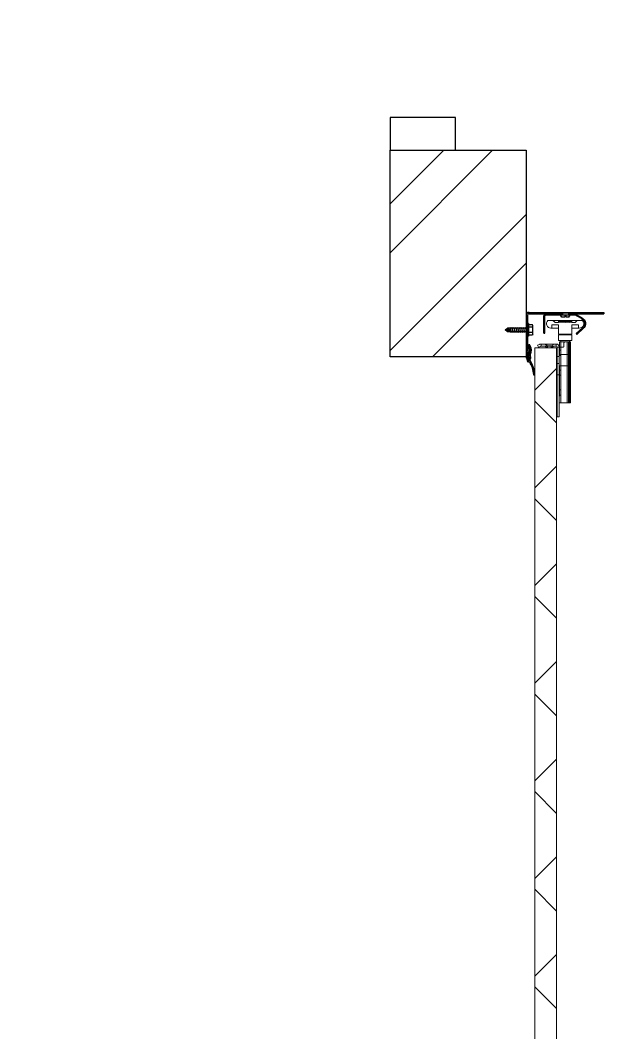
# Model space of a CAD drawing. Extents: x -965262 to 1142518, y -357520 to 71675.
# Drawn here: x 498258 to 499351, y -214848 to -212986 of the extents above; entities that cross this region are included whole.
import ezdxf

# ---------------------------------------------------------------- set-up
doc = ezdxf.new("R2010")
doc.units = 0
doc.header["$LTSCALE"] = 10
doc.layers.get('0').update_dxf_attribs({"linetype": 'CONTINUOUS', "lineweight": 30})

# ---------------------------------------------------------------- blocks, each defined once
blk = doc.blocks.new('anchor.bolt')
for p, q in [((-0.07, 0), (-0.07, -0.721)), ((0.07, 0), (0.07, -0.058)), ((-0.098, -0.039), (-0.07, -0.031)), ((-0.098, -0.039), (0.094, -0.061)), ((0.07, -0.074), (-0.098, -0.039)), ((-0.098, -0.11), (-0.07, -0.101)), ((-0.098, -0.11), (0.094, -0.131)), ((0.07, -0.144), (-0.098, -0.11)), ((-0.098, -0.18), (-0.07, -0.171)), ((-0.098, -0.18), (0.094, -0.201)), ((0.07, -0.214), (-0.098, -0.18)), ((-0.098, -0.25), (-0.07, -0.242)), ((-0.098, -0.25), (0.094, -0.272)), ((0.07, -0.285), (-0.098, -0.25)), ((-0.098, -0.317), (-0.07, -0.309)), ((-0.098, -0.317), (0.094, -0.339)), ((0.07, -0.351), (-0.098, -0.317)), ((0.07, -0.056), (0.094, -0.061)), ((0.094, -0.061), (0.07, -0.074)), ((0.07, -0.074), (0.07, -0.128)), ((0.07, -0.127), (0.094, -0.131)), ((0.094, -0.131), (0.07, -0.144)), ((0.07, -0.144), (0.07, -0.199)), ((0.07, -0.197), (0.094, -0.201)), ((0.094, -0.201), (0.07, -0.214)), ((0.07, -0.214), (0.07, -0.269)), ((0.07, -0.267), (0.094, -0.272)), ((0.094, -0.272), (0.07, -0.285)), ((0.07, -0.281), (0.07, -0.336)), ((0.07, -0.334), (0.094, -0.339)), ((0.094, -0.339), (0.07, -0.351)), ((0.07, -0.351), (0.07, -0.406)), ((-0.098, -0.387), (-0.07, -0.379)), ((-0.098, -0.387), (0.094, -0.409)), ((0.07, -0.422), (-0.098, -0.387)), ((-0.098, -0.458), (-0.07, -0.449)), ((-0.098, -0.458), (0.094, -0.479)), ((0.07, -0.492), (-0.098, -0.458)), ((-0.098, -0.528), (-0.07, -0.52)), ((-0.098, -0.528), (0.094, -0.549)), ((0.07, -0.562), (-0.098, -0.528)), ((-0.087, -0.597), (-0.07, -0.594)), ((-0.087, -0.597), (0.088, -0.62)), ((0.07, -0.63), (-0.087, -0.597)), ((-0.07, -0.721), (0, -0.802)), ((-0.041, -0.624), (-0.062, -0.631)), ((-0.06, -0.638), (-0.062, -0.631)), ((-0.058, -0.728), (-0.06, -0.638)), ((0, -0.792), (-0.058, -0.728)), ((-0.008, -0.627), (-0.041, -0.624)), ((-0.032, -0.625), (0.004, -0.786)), ((-0.028, -0.626), (0.008, -0.78)), ((-0.018, -0.626), (0.014, -0.77)), ((-0.01, -0.627), (0.02, -0.76)), ((0.032, -0.691), (-0.008, -0.627)), ((0, -0.802), (0.07, -0.72)), ((0.001, -0.642), (0.026, -0.751)), ((0.012, -0.657), (0.031, -0.743)), ((0.033, -0.741), (0.032, -0.691)), ((0.07, -0.404), (0.094, -0.409)), ((0.094, -0.409), (0.07, -0.422)), ((0.07, -0.422), (0.07, -0.476)), ((0.07, -0.475), (0.094, -0.479)), ((0.094, -0.479), (0.07, -0.492)), ((0.07, -0.492), (0.07, -0.547)), ((0.07, -0.545), (0.094, -0.549)), ((0.094, -0.549), (0.07, -0.562)), ((0.07, -0.562), (0.07, -0.617)), ((0.07, -0.617), (0.088, -0.62)), ((0.088, -0.62), (0.07, -0.63)), ((0.07, -0.63), (0.07, -0.72)), ((0, -0.792), (0.033, -0.741))]:
    blk.add_line(p, q)
blk.add_arc((0.16, -0.639), 0.222, 187.9982, 219.836)
blk = doc.blocks.new('Крепеж_ворот')
at = {"lineweight": 15}
h = blk.add_hatch(dxfattribs=at)
h.set_pattern_fill('ANSI31', color=256, scale=2, angle=180)
h.set_pattern_definition([(225, (746089.599, 74802.7244), (4.49013, -4.49013), [])])
h.paths.add_polyline_path([(746087.1, 74804.1), (746087.1, 74801.6), (746091.1, 74801.6), (746094.2, 74801.9), (746094.2, 74804.1)], flags=17)
h.paths.add_polyline_path([(746116.4, 74801.6, 0.165118), (746119.9, 74802.8), (746124.2, 74806.1, -0.301689), (746131.4, 74806.6), (746134.8, 74804.7, 0.130081), (746137.5, 74803.9), (746142.2, 74803.9), (746142.2, 74806.4), (746137.5, 74806.4, -0.130081), (746136, 74806.9), (746132.6, 74808.8, 0.301689), (746122.7, 74808.1), (746118.3, 74804.7, -0.165112), (746116.4, 74804.1), (746064.1, 74804.1, -0.414223), (746061, 74807.2), (746061, 74868.5), (746059.4, 74868.5), (746059.4, 74868.8), (746059.4, 74869.5), (746059.4, 74870.5), (746059.4, 74870.7), (746059.4, 74871.7), (746059.4, 74872.2), (746059.4, 74873.2), (746059.4, 74873.9), (746059.4, 74874.7), (746059.4, 74875.6), (746059.4, 74876.1), (746059.4, 74877.1), (746059.4, 74877.4), (746059.4, 74878.3), (746059.4, 74879.1), (746059.4, 74879.4), (746061, 74879.4), (746061, 74944.5), (746058.5, 74944.5), (746058.5, 74807.2, 0.41422), (746064.1, 74801.6)])
h = blk.add_hatch(dxfattribs=at)
h.set_pattern_fill('ANSI31', color=256, scale=2, angle=90)
h.set_pattern_definition([(135, (736343.8085, 75928.334), (-4.490128, -4.490128), [])])
edge = h.paths.add_edge_path()
edge.add_ellipse((746065.1, 74838.4), major_axis=(-1.67, 1.67), ratio=1, start_angle=45, end_angle=135, ccw=False)
edge.add_line((746062.7, 74838.4), (746062.7, 74868.5))
edge.add_line((746062.7, 74868.5), (746061, 74868.5))
edge.add_line((746061, 74868.5), (746061, 74838.4))
edge.add_ellipse((746065.1, 74838.4), major_axis=(-2.89, 2.89), ratio=1, start_angle=45, end_angle=135)
edge.add_line((746065.1, 74834.3), (746096.6, 74834.3))
edge.add_line((746096.6, 74834.3), (746096.6, 74836))
edge.add_line((746096.6, 74836), (746065.1, 74836))
edge = h.paths.add_edge_path()
edge.add_ellipse((746065.1, 74890.2), major_axis=(2.89, 2.89), ratio=1, start_angle=106, end_angle=135)
edge.add_line((746061, 74890.2), (746061, 74879.4))
edge.add_line((746061, 74879.4), (746062.7, 74879.4))
edge.add_line((746062.7, 74879.4), (746062.7, 74890.4))
edge.add_ellipse((746065.1, 74890.2), major_axis=(-1.67, 1.67), ratio=1, start_angle=16, end_angle=45, ccw=False)
edge.add_line((746063, 74891.3), (746069.9, 74903.7))
edge.add_ellipse((746079.1, 74898.6), major_axis=(7.45, 7.45), ratio=1, start_angle=-3, end_angle=106, ccw=False)
edge.add_line((746086.9, 74905.7), (746097.5, 74893.9))
edge.add_line((746097.5, 74893.9), (746098.8, 74895.1))
edge.add_line((746098.8, 74895.1), (746088.2, 74906.8))
edge.add_ellipse((746079.1, 74898.6), major_axis=(8.67, 8.67), ratio=1, start_angle=-3, end_angle=106)
edge.add_line((746068.4, 74904.5), (746061.5, 74892.1))
h = blk.add_hatch(color=256, dxfattribs=at)
h.dxf.hatch_style = 1
h.paths.add_polyline_path([(746145.9, 74808.8), (746142.6, 74809.8, 0.10613), (746142.5, 74809.9), (746136.4, 74809.3, -0.181324), (746135.1, 74809.6, 0.335683), (746120.2, 74809.1, -0.119126), (746118.6, 74808.6, 0.371631), (746118, 74808.1), (746117.9, 74807.6, 0.451909), (746118.5, 74806.9, 0.124341), (746121, 74807.6, -0.343618), (746134.1, 74808.2, 0.181324), (746136.5, 74807.6), (746142.5, 74808.2, -0.110452), (746142.6, 74808.2), (746147.2, 74806.6, -0.710497), (746147.2, 74805.5), (746142.6, 74803.9), (746135.7, 74803.9, -0.178994), (746132.7, 74805, 0.369834), (746129.7, 74805, -0.178993), (746126.6, 74803.9), (746122.2, 74803.9, 0.120709), (746121.9, 74803.8), (746119.7, 74802.7, -0.017147), (746119.4, 74802.4, 0.538795), (746119.6, 74802.2), (746127.3, 74802.2, 0.207608), (746130.7, 74803.7, -0.433918), (746131.6, 74803.7, 0.207608), (746135.1, 74802.2), (746142.5, 74802.2, 0.079707), (746142.6, 74802.2), (746147.7, 74803.9, 0.461502), (746149, 74807.1, -0.250825), (746149.1, 74807.6, -0.128039), (746173.1, 74815.5, 0.416657), (746173.7, 74816.2), (746173.6, 74816.9, 0.409849), (746173, 74817.5, 0.127248)])
for p, q in [((746058.5, 74807.2), (746058.5, 74944.5)), ((746058.5, 74944.5), (746061, 74944.5)), ((746061, 74879.4), (746061, 74944.5)), ((746068.4, 74904.5), (746061.5, 74892.1)), ((746069.9, 74903.7), (746063, 74891.3)), ((746086.9, 74905.7), (746097.5, 74893.9)), ((746088.2, 74906.8), (746098.8, 74895.1)), ((746097.5, 74893.9), (746098.8, 74895.1)), ((746059.4, 74879.4), (746062.7, 74879.4)), ((746059.4, 74868.5), (746059.4, 74879.4)), ((746061, 74879.4), (746061, 74890.2)), ((746062.7, 74838.4), (746062.7, 74890.2)), ((746063.6, 74883), (746062.7, 74883)), ((746063.6, 74883), (746063.6, 74873.9)), ((746067.2, 74880.2), (746063.6, 74883)), ((746064.1, 74875.1), (746064.1, 74872.8)), ((746067.2, 74880.2), (746067.2, 74875.1)), ((746059.4, 74868.5), (746062.7, 74868.5)), ((746061, 74807.2), (746061, 74868.5)), ((746061, 74838.4), (746061, 74868.5)), ((746063.6, 74864.9), (746062.7, 74864.9)), ((746063.6, 74873.9), (746063.6, 74864.9)), ((746067.2, 74867.6), (746063.6, 74864.9)), ((746067.2, 74872.8), (746067.2, 74867.6)), ((746096.6, 74836), (746065.1, 74836)), ((746096.6, 74834.3), (746065.1, 74834.3)), ((746096.6, 74834.3), (746096.6, 74836)), ((746064.1, 74804.1), (746116.4, 74804.1)), ((746064.1, 74801.6), (746116.4, 74801.6)), ((746079, 74805.9), (746102.4, 74805.9)), ((746079, 74805.9), (746079, 74804.1)), ((746079, 74804.1), (746102.4, 74804.1)), ((746082.5, 74814.1), (746081.2, 74813.3)), ((746081.2, 74813.3), (746081.2, 74805.9)), ((746098.9, 74814.1), (746082.5, 74814.1)), ((746085.9, 74813.3), (746085.9, 74805.9)), ((746095.4, 74813.3), (746095.4, 74805.9)), ((746098.9, 74814.1), (746100.1, 74813.3)), ((746100.1, 74813.3), (746100.1, 74805.9)), ((746102.4, 74805.9), (746102.4, 74804.1)), ((746118.3, 74804.7), (746122.7, 74808.1)), ((746119.9, 74802.8), (746124.2, 74806.1)), ((746134.8, 74804.7), (746131.4, 74806.6)), ((746136, 74806.9), (746132.6, 74808.8)), ((746142.2, 74806.4), (746137.5, 74806.4)), ((746137.5, 74803.9), (746142.2, 74803.9)), ((746142.2, 74806.4), (746142.2, 74803.9)), ((746142.2, 74803.9), (746142.2, 74806.4)), ((746142.6, 74803.9), (746147.2, 74805.5)), ((746142.6, 74802.2), (746147.7, 74803.9)), ((746173.6, 74816.9), (746173.7, 74816.2))]:
    blk.add_line(p, q)
for p, q in [((746073.1, 74841.7), (746073.1, 74905.2)), ((746073.1, 74895.8), (746076.7, 74892.3)), ((746081.4, 74897.6), (746081.4, 74886.4)), ((746087.4, 74898), (746081.7, 74897.9)), ((746087.4, 74899.5), (746087.4, 74898)), ((746087.4, 74885.6), (746087.4, 74898)), ((746061, 74879.4), (746061, 74881.3)), ((746062.7, 74883), (746062.7, 74873.9)), ((746074.3, 74885.9), (746074.3, 74861)), ((746074.3, 74879.9), (746075.7, 74879.9)), ((746076.9, 74873.4), (746075.7, 74879.9)), ((746075.7, 74879.9), (746075.7, 74867)), ((746076, 74885.9), (746076, 74882.6)), ((746076.2, 74882.6), (746076.2, 74885.6)), ((746076.2, 74885.6), (746076.8, 74885.6)), ((746076.2, 74864.3), (746076.2, 74882.6)), ((746076.8, 74885.6), (746076.8, 74892)), ((746082.1, 74885.6), (746087.4, 74885.6)), ((746087.4, 74885.6), (746098.3, 74885.6)), ((746098.7, 74885.2), (746098.7, 74882.6)), ((746098.7, 74882.6), (746098.7, 74864.3)), ((746098.7, 74881.6), (746099.8, 74881.6)), ((746099.8, 74861.2), (746099.8, 74885.7)), ((746099.8, 74885.7), (746110.3, 74885.7)), ((746110.3, 74861.2), (746110.3, 74885.7)), ((746110.3, 74881.5), (746224.7, 74881.5)), ((746113.8, 74877.2), (746224.7, 74877.2)), ((746061, 74833.9), (746061, 74868.5)), ((746062.7, 74873.9), (746062.7, 74864.9)), ((746074.3, 74867), (746075.7, 74867)), ((746076.9, 74873.4), (746075.7, 74867)), ((746076, 74864.3), (746076, 74861)), ((746076.2, 74864.3), (746076.2, 74861.3)), ((746076.2, 74861.3), (746076.8, 74861.3)), ((746076.8, 74861.3), (746076.8, 74854.9)), ((746081.4, 74849.3), (746081.4, 74860.5)), ((746082.1, 74861.3), (746087.4, 74861.3)), ((746087.4, 74848.7), (746087.4, 74861.3)), ((746087.4, 74861.3), (746098.3, 74861.3)), ((746098.7, 74865.3), (746099.8, 74865.3)), ((746098.7, 74861.6), (746098.7, 74864.3)), ((746099.8, 74861.2), (746110.3, 74861.2)), ((746110.3, 74865.4), (746212.5, 74865.4)), ((746250.5, 74858.8), (746250.5, 74862.8)), ((746073.1, 74851), (746076.7, 74854.6)), ((746087.4, 74848.8), (746081.7, 74848.9)), ((746087.4, 74847.4), (746087.4, 74848.8))]:
    blk.add_line(p, q, dxfattribs=at)
at = {"lineweight": 15, "ltscale": 0.5}
for p, q in [((746076, 74885.9), (746074.3, 74885.9)), ((746076, 74861), (746074.3, 74861))]:
    blk.add_line(p, q, dxfattribs=at)
at = {"lineweight": 15, "extrusion": (-1.7375e-14, 1, 0)}
for p, q in [((746112.7, 74883.6), (746224.7, 74883.6)), ((746112.7, 74863.2), (746112.7, 74883.6)), ((746135.6, 74881.9), (746156.6, 74881.9)), ((746135.6, 74863.2), (746135.6, 74881.9)), ((746156.6, 74881.9), (746156.6, 74863.2)), ((746112.7, 74863.2), (746135.6, 74863.2)), ((746116.7, 74856.9), (746116.7, 74828.9)), ((746120.8, 74856.9), (746120.8, 74828.9)), ((746122.6, 74863.2), (746122.6, 74862.8)), ((746250.5, 74862.8), (746122.6, 74862.8)), ((746250.5, 74858.8), (746122.6, 74858.8)), ((746156.6, 74863.2), (746212.5, 74863.2)), ((746123.8, 74840), (746123.8, 74848.8)), ((746117.3, 74826.3), (746119, 74822.8)), ((746119, 74822.8), (746122.6, 74824.6)), ((746122.6, 74824.6), (746120.9, 74828))]:
    blk.add_line(p, q, dxfattribs=at)
at = {"lineweight": 15, "ltscale": 0.5, "extrusion": (-1.7375e-14, 1, 0)}
for p, q in [((746112.7, 74879.5), (746224.7, 74879.5)), ((746135.6, 74865.8), (746112.7, 74865.8)), ((746114.9, 74871.2), (746120.4, 74871.2)), ((746120.8, 74856.9), (746116.7, 74856.9)), ((746122.6, 74868.9), (746122.6, 74863.2)), ((746122.6, 74862.8), (746122.6, 74858.8)), ((746139.7, 74862.8), (746139.7, 74858.8)), ((746152.5, 74862.8), (746152.5, 74858.8)), ((746212.5, 74865.8), (746156.6, 74865.8)), ((746173.5, 74862.8), (746173.5, 74858.8)), ((746117.2, 74851.9), (746116.7, 74853.9)), ((746120.8, 74840.1), (746116.7, 74840.1)), ((746119.8, 74839), (746119.8, 74849.8)), ((746123.8, 74847.8), (746119.8, 74847.8)), ((746123.8, 74841), (746119.8, 74841)), ((746117.2, 74836.9), (746116.7, 74835)), ((746120.8, 74829.2), (746116.7, 74829.2))]:
    blk.add_line(p, q, dxfattribs=at)
at = {"lineweight": 15, "extrusion": (-2.77556e-16, -1, 0)}
for p, q in [((746224.7, 74883.6), (746224.7, 74863.3)), ((746224.7, 74865.6), (746113.8, 74865.6)), ((746128, 74865.6), (746128, 74863.3)), ((746137.6, 74865.6), (746137.6, 74863.3)), ((746164.4, 74865.6), (746164.4, 74863.3)), ((746174, 74865.6), (746174, 74863.3)), ((746200.8, 74865.6), (746200.8, 74863.3)), ((746210.4, 74865.6), (746210.4, 74863.3))]:
    blk.add_line(p, q, dxfattribs=at)
at = {"extrusion": (-1, -4.26669e-14, 0)}
for p, q in [((746117.9, 74807.6), (746118, 74808.1)), ((746136.4, 74809.3), (746142.5, 74809.9)), ((746142.5, 74808.2), (746136.5, 74807.6)), ((746142.6, 74809.8), (746145.9, 74808.8)), ((746147.2, 74806.6), (746142.6, 74808.2))]:
    blk.add_line(p, q, dxfattribs=at)
at = {"extrusion": (-1, -4.2422e-14, 1.22461e-16)}
for p, q in [((746119.5, 74802.5), (746121.9, 74803.8)), ((746127.3, 74802.2), (746119.6, 74802.2)), ((746122.2, 74803.9), (746126.6, 74803.9)), ((746142.5, 74802.2), (746135.1, 74802.2)), ((746135.7, 74803.9), (746142.5, 74803.9))]:
    blk.add_line(p, q, dxfattribs=at)
at = {"lineweight": 15}
for centre, radius, start, end in [((746079.1, 74899.5), 8.28, 0, 136.0097), ((746081.8, 74897.6), 0.375, 91, 180), ((746077, 74882.6), 0.956, 180, 270), ((746077, 74882.6), 0.75, 180, 270), ((746076.4, 74892), 0.375, 0, 45), ((746082.1, 74886.4), 0.75, 180, 270), ((746098.3, 74885.2), 0.375, 0, 90), ((746077, 74864.3), 0.956, 90, 180), ((746077, 74864.3), 0.75, 90, 180), ((746082.1, 74860.5), 0.75, 90, 180), ((746098.3, 74861.6), 0.375, 270, 0), ((746122.6, 74856.9), 5.92, 90, 180), ((746122.6, 74856.9), 1.87, 90, 180), ((746079.1, 74847.4), 8.28, 223.9903, 0), ((746076.4, 74854.9), 0.375, 315, 0), ((746081.8, 74849.3), 0.375, 180, 269), ((746128.6, 74855.4), 8.15, 194.9986, 233.9214), ((746128.6, 74833.4), 8.15, 126.0786, 165.0014), ((746122.6, 74828.9), 5.92, 180, 199.6464), ((746122.6, 74828.9), 1.87, 180, 185.5313)]:
    blk.add_arc(centre, radius, start, end, dxfattribs=at)
at = {"lineweight": 15, "ltscale": 0.5}
for centre, radius, start, end in [((746119.4, 74852.5), 2.25, 195, 270), ((746119.4, 74836.4), 2.25, 90, 165), ((746119.4, 74849.8), 0.375, 0, 90), ((746119.4, 74839), 0.375, 270, 0)]:
    blk.add_arc(centre, radius, start, end, dxfattribs=at)
for centre, radius, start, end in [((746064.1, 74807.2), 5.62, 180, 270), ((746064.1, 74807.2), 3.11, 180, 270), ((746082.1, 74803.7), 10.4, 68.2753, 87.8782), ((746090.7, 74797.9), 16.2, 73.306, 107.292), ((746099.2, 74803.7), 10.4, 92.1218, 111.7247), ((746116.4, 74807.2), 3.11, 270, 307.5043), ((746116.4, 74807.2), 5.62, 270, 307.5043), ((746118.5, 74807.5), 0.586, 173.2711, 270.547), ((746118.6, 74808), 0.586, 91.7247, 173.2711), ((746118.5, 74812.1), 5.21, 270.547, 298.8983), ((746118.4, 74812.1), 3.52, 271.7247, 298.8983), ((746128, 74799.4), 12.4, 54.8903, 129.1143), ((746128, 74799.4), 10.7, 54.8903, 130.7448), ((746128.2, 74801), 8.97, 60.3534, 127.5043), ((746128.2, 74801), 8.97, 60.3534, 127.5043), ((746128.2, 74801), 8.97, 60.3534, 127.5043), ((746128.2, 74801), 6.46, 60.3534, 127.5043), ((746136.2, 74811.1), 3.54, 234.8903, 276), ((746137.5, 74809.6), 5.62, 240.3534, 270), ((746136.2, 74811.1), 1.86, 234.8903, 276), ((746137.5, 74809.6), 3.11, 240.3534, 270), ((746142.5, 74809.6), 0.292, 71.7675, 96), ((746142.5, 74807.9), 0.292, 70.7873, 96), ((746176.2, 74760.8), 56.8, 93.2805, 122.2878), ((746147, 74806), 0.562, 289.2127, 70.7873), ((746147, 74806), 2.25, 288.2291, 27.3228), ((746149.6, 74807.3), 0.586, 151, 207.3228), ((746176.3, 74765.4), 50.3, 93.6593, 122.8448), ((746173, 74816.9), 0.6, 4.1357, 93.2805), ((746173.1, 74816.1), 0.6, 273.6593, 4.1357)]:
    blk.add_arc(centre, radius, start, end)
at = {"extrusion": (-1.22461e-16, -5.20252e-30, -1)}
for centre, radius, start, end in [((-746119.6, 74802.4), 0.187, 270, 62.4687), ((-746122.2, 74803.3), 0.586, 62.4687, 90), ((-746126.6, 74808.6), 4.69, 229.4077, 270), ((-746127.3, 74806.9), 4.69, 223.0863, 270), ((-746131.2, 74803.2), 2.32, 49.4077, 130.5923), ((-746131.2, 74803.2), 0.637, 43.0863, 136.9137), ((-746135.1, 74806.9), 4.69, 270, 316.9137), ((-746135.7, 74808.6), 4.69, 270, 310.5923), ((-746142.5, 74804.2), 0.292, 250.7873, 270), ((-746142.5, 74802.5), 0.292, 251.7709, 270)]:
    blk.add_arc(centre, radius, start, end, dxfattribs=at)
at = {"extrusion": (0, 0, -1)}
for centre, major_axis, start_param, end_param in [((746079.1, 74898.6), (8.67, 8.67), 4.433136, 6.335545), ((746079.1, 74898.6), (7.45, 7.45), 4.433136, 6.335545), ((746065.1, 74890.2), (2.89, 2.89), 3.926991, 4.433136), ((746065.1, 74890.2), (-1.67, 1.67), 5.497787, 6.003933), ((746065.1, 74838.4), (-2.89, 2.89), 3.926991, 5.497787), ((746065.1, 74838.4), (-1.67, 1.67), 3.926991, 5.497787)]:
    blk.add_ellipse(centre, major_axis=major_axis, ratio=1, start_param=start_param, end_param=end_param, dxfattribs=at)
for points in [[(746067.2, 74875.1), (746065.9, 74875.1), (746064.1, 74875.1)], [(746064.1, 74872.8), (746065.9, 74872.8), (746067.2, 74872.8)]]:
    blk.add_rational_spline(points, [1, 1.01284142743, 1], degree=2)
at = {"lineweight": 15, "ltscale": 0.5}
for points, knots in [([(746114.9, 74871.2), (746114.7, 74871.2), (746114.4, 74871.2), (746113.8, 74871.5), (746113.6, 74871.6), (746113.2, 74872), (746113, 74872.3), (746112.8, 74872.8), (746112.7, 74873.1), (746112.7, 74873.4)], [0.37141352, 0.37141352, 0.37141352, 0.37141352, 0.39402571, 0.39402571, 0.41663789, 0.41663789, 0.43959523, 0.43959523, 0.46255257, 0.46255257, 0.46255257, 0.46255257]), ([(746122.6, 74868.9), (746122.6, 74869.2), (746122.6, 74869.5), (746122.3, 74870.1), (746122.2, 74870.3), (746121.8, 74870.7), (746121.5, 74870.9), (746121, 74871.1), (746120.7, 74871.2), (746120.4, 74871.2)], [0.28027447, 0.28027447, 0.28027447, 0.28027447, 0.30323181, 0.30323181, 0.32618916, 0.32618916, 0.34880134, 0.34880134, 0.37141352, 0.37141352, 0.37141352, 0.37141352])]:
    blk.add_open_spline(points, degree=3, knots=knots, dxfattribs=at)
at = {"lineweight": 15}
for points in [[(746117.1, 74826.9), (746117.1, 74826.7), (746117.2, 74826.5), (746117.3, 74826.3)], [(746120.9, 74828), (746120.9, 74828.2), (746120.8, 74828.5), (746120.8, 74828.7)]]:
    blk.add_open_spline(points, degree=3, dxfattribs=at)
at = {"xscale": -50.80000000000001, "yscale": 50.80000000000001, "zscale": 50.80000000000001}
blk.add_blockref('anchor.bolt', (746090.7, 74804.1), dxfattribs=at)

msp = doc.modelspace()

# ---------------------------------------------------------------- hatches: boundary and pattern name
at = {"lineweight": 15}
h = msp.add_hatch(dxfattribs=at)
h.set_pattern_fill('ANSI32', scale=20)
h.set_pattern_definition([(45, (1218641.28, -223984.9), (-134.70384, 134.70384), []), (45, (1218731.08, -223984.9), (-134.70384, 134.70384), [])])
h.paths.add_polyline_path([(478198.2, -219995.1), (476797.8, -219995.1), (476797.8, -219865.1), (476677.8, -219865.1), (476677.8, -219995.1), (472298.2, -219995.1), (472298.2, -220115.1), (477948.2, -220115.1), (477948.2, -220375.1), (478198.2, -220375.1)], flags=17)
h.paths.add_polyline_path([(478198.2, -219995.1), (476798.2, -219995.1), (476798.2, -219865.1), (476678.2, -219865.1), (476678.2, -219995.1), (472298.2, -219995.1), (472298.2, -220115.1), (477948.2, -220115.1), (477948.2, -220375.1), (478198.2, -220375.1)], flags=16)
h.paths.add_polyline_path([(499188.2, -216605.1), (499058.2, -216605.1), (499058.2, -216735.1), (499188.2, -216735.1)], flags=17)
h.paths.add_polyline_path([(499188.2, -216605.1), (499058.2, -216605.1), (499058.2, -216735.1), (499188.2, -216735.1)], flags=16)
h.paths.add_polyline_path([(503518.2, -227685.1), (503398.2, -227685.1), (503398.2, -227975.1), (503518.2, -227975.1)], flags=17)
h.paths.add_polyline_path([(472698.2, -212025.1), (472698.2, -211905.1), (475247.8, -211905.2), (475247.8, -212025.1), (475117.8, -212025.1), (475117.8, -213075.1), (474997.8, -213075.1), (474997.8, -212025.1), (472698.2, -212025.1)])
h.paths.add_polyline_path([(476677.8, -212155.2), (476677.8, -212025.1), (476157.8, -212025.1), (476157.8, -211905.1), (476677.8, -211905.1), (476677.8, -208105.1), (476797.8, -208107.7), (476797.8, -208235.1), (476927.8, -208235.1), (476927.8, -208355.1), (476797.8, -208355.1), (476797.7, -212155.2), (476677.8, -212155.2)])
h.paths.add_polyline_path([(476677.8, -213075.1), (476677.8, -212695.2), (476797.8, -212695.2), (476797.8, -213075.1)])
h.paths.add_polyline_path([(476677.8, -214364.9), (476677.8, -213985.1), (476797.8, -213985.1), (476797.8, -214364.9), (476677.8, -214364.9)])
h.paths.add_polyline_path([(472298.2, -215155.1), (472298.2, -215035.2), (474997.8, -215035.2), (474997.8, -213985.1), (475117.8, -213985.1), (475117.8, -215035), (475247.8, -215035.1), (475247.8, -215155.1), (472298.2, -215155.1)])
h.paths.add_polyline_path([(476677.8, -215285.1), (476677.8, -215155.1), (476158, -215155.1), (476158, -215035.1), (476677.8, -215035.1), (476677.8, -214904.9), (476797.8, -214904.9), (476797.8, -215285.1), (476677.8, -215285.1)])
h.paths.add_polyline_path([(476547.8, -217765), (476547.8, -217385), (476797.8, -217385), (476797.8, -217765)])
h.paths.add_polyline_path([(472298.2, -220115.1), (472298.2, -219995.1), (476678.6, -219995.1), (476678.6, -219865.1), (476797.8, -219864.8), (476798.7, -219995.1), (478198.2, -219995.1), (478198.2, -220375.1), (477948.2, -220375.1), (477948.2, -220115.1), (472298.2, -220115.1)])
h.paths.add_polyline_path([(472697.8, -224105.1), (472698.2, -223985.1), (477798.2, -223985.1), (477798.2, -224105.1), (472698.2, -224105.1)])
h.paths.add_polyline_path([(477948.2, -223905.1), (477948.2, -223385.1), (478198.2, -223385.1), (478198.2, -223905.1)])
h.paths.add_polyline_path([(476677.8, -206905.1), (476677.8, -206205.1), (476797.8, -206205.1), (476797.8, -206905.1)])
h.paths.add_polyline_path([(477837.8, -208355.1), (477837.8, -208235.1), (478253.3, -208235.1), (478253.3, -208355.1)])
h.paths.add_polyline_path([(480743.3, -208355.1), (480743.3, -208235.1), (481250.7, -208235.1), (481253.2, -208355.1)])
h.paths.add_polyline_path([(483743.3, -208355.1), (483743.3, -208235.1), (484253.2, -208235.1), (484253.2, -208355.1)])
h.paths.add_polyline_path([(486743.3, -208355.1), (486743.3, -208235.1), (487253.2, -208235.1), (487253.2, -208355.1)])
h.paths.add_polyline_path([(489743.3, -208355.1), (489743.3, -208235.1), (490253.2, -208235.1), (490253.2, -208355.1)])
h.paths.add_polyline_path([(492743.3, -208355.1), (492743.3, -208235.1), (493253.2, -208235.1), (493253.2, -208355.1)])
h.paths.add_polyline_path([(495743.3, -208355.1), (495743.3, -208235.1), (496253.2, -208235.1), (496253.2, -208355.1)])
h.paths.add_polyline_path([(498808.2, -208355.1), (498808.2, -208235.1), (499188.2, -208235.1), (499188.2, -208355.1), (499058.2, -208355.1), (499058.2, -208615.1), (498938.2, -208615.1), (498938.2, -208355.1)])
h.paths.add_polyline_path([(501743.3, -208355.1), (501743.3, -208235.1), (502253.2, -208235.1), (502253.2, -208355.1)])
h.paths.add_polyline_path([(504808.2, -208355.1), (504808.2, -208235.1), (507998.2, -208235.1), (507998.2, -208355.1)])
h.paths.add_polyline_path([(498938.2, -211110.1), (498938.2, -210730.1), (499188.2, -210730.1), (499188.2, -211110.1)])
h.paths.add_polyline_path([(498938.2, -213605.1), (498938.2, -213225.1), (499188.2, -213225.1), (499188.2, -213605.1)])
h.paths.add_polyline_path([(498938.2, -216985.1), (498938.2, -216605.1), (499188.2, -216605.1), (499188.2, -216855.1), (499058.2, -216855.1), (499058.2, -216985.1)])
h.paths.add_polyline_path([(500238.2, -216855.1), (500238.2, -216735.1), (500618.2, -216735.1), (500618.2, -216855.1)])
h.paths.add_polyline_path([(501668.2, -216855.1), (501668.2, -216735.1), (501918.2, -216735.1), (501918.2, -217905.1), (501798.2, -217905.1), (501798.2, -216855.1)])
h.paths.add_polyline_path([(502198.2, -218505.1), (502198.2, -218385.1), (507298.2, -218385.1), (507298.2, -218505.1)])
h.paths.add_polyline_path([(507698.2, -218505.1), (507698.2, -218385.1), (507998.2, -218385.1), (507998.2, -218505.1)])
h.paths.add_polyline_path([(501668.2, -221845.1), (501668.2, -221725.1), (501798.2, -221725.1), (501798.2, -220570.1), (501918.2, -220570.1), (501918.2, -221725.1), (507998.2, -221725.1), (507998.2, -221845.1)])
h.paths.add_polyline_path([(501798.2, -219660.1), (501798.2, -218505.1), (501918.2, -218505.1), (501918.2, -219660.1)])
h.paths.add_polyline_path([(498938.2, -219480.1), (498938.2, -219100.1), (499188.2, -219100.1), (499188.2, -219480.1)])
h.paths.add_polyline_path([(498938.2, -221845.1), (498938.2, -221595.1), (499058.2, -221595.1), (499058.2, -221725.1), (500758.2, -221725.1), (500758.2, -221845.1)])
h.paths.add_polyline_path([(507698.2, -224025.1), (507698.2, -223905.1), (507998.2, -223905.1), (507998.2, -224025.1), (507698.2, -224025.1)])
h.paths.add_polyline_path([(507698.2, -224505.1), (507698.2, -224385.1), (507998.2, -224385.1), (507998.2, -224505.1), (507698.2, -224505.1)])
h.paths.add_polyline_path([(503398.2, -227975.1), (503398.2, -224665.1), (506098.2, -224665.1), (506098.2, -225885.1), (507998.2, -225885.1), (507998.2, -226005.1), (505978.2, -226005.1), (505978.2, -224785.1), (503518.2, -224785.1), (503518.2, -227975.1)])
h.paths.add_polyline_path([(501417.8, -229135.1), (501417.8, -229015.1), (503398.2, -229015.1), (503398.2, -228885.1), (503518.2, -228885.1), (503518.2, -229135.1), (501417.8, -229135.1)])
h.paths.add_polyline_path([(501297.8, -230205.1), (501297.8, -229395.1), (501417.8, -229395.1), (501417.8, -230205.1)])
h.paths.add_polyline_path([(476678.6, -219995.1), (476678.2, -219995.1), (476678.2, -219865.1), (476678.6, -219865.1)], flags=16)
h.paths.add_polyline_path([(476798.7, -219995.1), (476798.2, -219995.1), (476798.2, -219865.1), (476798.7, -219865.1)], flags=16)
h.paths.add_polyline_path([(503518.2, -227685.1), (503398.2, -227685.1), (503398.2, -227675.1), (503518.2, -227675.1)], flags=17)
h = msp.add_hatch(dxfattribs=at)
h.set_pattern_fill('ANSI37', scale=40)
h.set_pattern_definition([(45, (-328875.35, -311830.84), (-89.802561, 89.802561), []), (135, (-328875.35, -311830.84), (-89.802561, -89.802561), [])])
h.paths.add_polyline_path([(499244.1, -216621.5), (499204.1, -216621.5), (499204.1, -213588.8), (499244.1, -213588.8)])

# ---------------------------------------------------------------- linework, layer by layer
at = {"color": 7}
for p, q in [((498938.2, -213605.1, 11253.1), (498938.2, -213225.1, 11253.1)), ((498938.2, -213225.1, 11253.1), (499188.2, -213225.1, 11253.1)), ((499188.2, -213225.1, 11253.1), (499188.2, -213605.1, 11253.1)), ((499188.2, -213605.1, 11253.1), (498938.2, -213605.1, 11253.1)), ((498938.2, -213605.1, 11253.1), (498938.2, -213605.1, 11253.1))]:
    msp.add_line(p, q, dxfattribs=at)
at = {"color": 7, "lineweight": 15}
for p, q in [((499204.1, -216621.5, 11253.1), (499204.1, -213588.8, 11253.1)), ((499204.1, -213588.8, 11253.1), (499244.1, -213588.8, 11253.1)), ((499244.1, -216621.5, 11253.1), (499244.1, -213588.8, 11253.1))]:
    msp.add_line(p, q, dxfattribs=at)
at = {"color": 7, "elevation": 11253.1}
msp.add_lwpolyline([(498938.2, -213225.1), (499058.2, -213225.1), (499058.2, -213165.1), (498938.2, -213165.1)], close=True, dxfattribs=at)
at = {"color": 7}
for points in [[(499259.4, -213528.9, 9474.6), (499259.4, -213530.7, 9474.6), (499259.4, -213532, 9474.6)], [(499259.4, -213528.9, 9474.6), (499259.4, -213530.7, 9474.6), (499259.4, -213532, 9474.6)], [(499259.4, -213528.9, 9474.6), (499259.4, -213530.7, 9474.6), (499259.4, -213532, 9474.6)], [(499259.4, -213528.9, 9474.6), (499259.4, -213530.7, 9474.6), (499259.4, -213532, 9474.6)], [(499259.4, -213528.9, 9474.6), (499259.4, -213530.7, 9474.6), (499259.4, -213532, 9474.6)], [(499259.4, -213528.9, 9474.6), (499259.4, -213530.7, 9474.6), (499259.4, -213532, 9474.6)], [(499259.4, -213528.9, 9474.6), (499259.4, -213530.7, 9474.6), (499259.4, -213532, 9474.6)], [(499259.4, -213528.9, 9474.6), (499259.4, -213530.7, 9474.6), (499259.4, -213532, 9474.6)], [(499259.4, -213528.9, 9474.6), (499259.4, -213530.7, 9474.6), (499259.4, -213532, 9474.6)], [(499259.4, -213528.9, 9474.6), (499259.4, -213530.7, 9474.6), (499259.4, -213532, 9474.6)], [(499259.4, -213528.9, 9474.6), (499259.4, -213530.7, 9474.6), (499259.4, -213532, 9474.6)], [(499259.4, -213528.9, 9474.6), (499259.4, -213530.7, 9474.6), (499259.4, -213532, 9474.6)], [(499259.4, -213528.9, 9474.6), (499259.4, -213530.7, 9474.6), (499259.4, -213532, 9474.6)], [(499259.4, -213528.9, 9474.6), (499259.4, -213530.7, 9474.6), (499259.4, -213532, 9474.6)], [(499259.4, -213528.9, 9474.6), (499259.4, -213530.7, 9474.6), (499259.4, -213532, 9474.6)], [(499259.4, -213528.9, 9474.6), (499259.4, -213530.7, 9474.6), (499259.4, -213532, 9474.6)], [(499259.4, -213528.9, 9474.6), (499259.4, -213530.7, 9474.6), (499259.4, -213532, 9474.6)], [(499259.4, -213528.9, 9474.6), (499259.4, -213530.7, 9474.6), (499259.4, -213532, 9474.6)], [(499259.4, -213528.9, 9474.6), (499259.4, -213530.7, 9474.6), (499259.4, -213532, 9474.6)], [(499259.4, -213528.9, 9474.6), (499259.4, -213530.7, 9474.6), (499259.4, -213532, 9474.6)], [(499259.4, -213528.9, 9474.6), (499259.4, -213530.7, 9474.6), (499259.4, -213532, 9474.6)], [(499259.4, -213528.9, 9474.6), (499259.4, -213530.7, 9474.6), (499259.4, -213532, 9474.6)], [(499259.4, -213528.9, 9474.6), (499259.4, -213530.7, 9474.6), (499259.4, -213532, 9474.6)], [(499259.4, -213528.9, 9474.6), (499259.4, -213530.7, 9474.6), (499259.4, -213532, 9474.6)], [(499259.4, -213528.9, 9474.6), (499259.4, -213530.7, 9474.6), (499259.4, -213532, 9474.6)], [(499259.4, -213528.9, 9474.6), (499259.4, -213530.7, 9474.6), (499259.4, -213532, 9474.6)], [(499259.4, -213528.9, 9474.6), (499259.4, -213530.7, 9474.6), (499259.4, -213532, 9474.6)], [(499259.4, -213528.9, 9474.6), (499259.4, -213530.7, 9474.6), (499259.4, -213532, 9474.6)], [(499259.4, -213528.9, 9474.6), (499259.4, -213530.7, 9474.6), (499259.4, -213532, 9474.6)], [(499259.4, -213528.9, 9474.6), (499259.4, -213530.7, 9474.6), (499259.4, -213532, 9474.6)], [(499259.4, -213528.9, 9474.6), (499259.4, -213530.7, 9474.6), (499259.4, -213532, 9474.6)], [(499259.4, -213528.9, 9474.6), (499259.4, -213530.7, 9474.6), (499259.4, -213532, 9474.6)], [(499259.4, -213528.9, 9474.6), (499259.4, -213530.7, 9474.6), (499259.4, -213532, 9474.6)], [(499259.4, -213528.9, 9474.6), (499259.4, -213530.7, 9474.6), (499259.4, -213532, 9474.6)], [(499259.4, -213528.9, 9474.6), (499259.4, -213530.7, 9474.6), (499259.4, -213532, 9474.6)], [(499259.4, -213528.9, 9474.6), (499259.4, -213530.7, 9474.6), (499259.4, -213532, 9474.6)], [(499259.4, -213528.9, 9474.6), (499259.4, -213530.7, 9474.6), (499259.4, -213532, 9474.6)], [(499259.4, -213528.9, 9474.6), (499259.4, -213530.7, 9474.6), (499259.4, -213532, 9474.6)], [(499259.4, -213528.9, 9474.6), (499259.4, -213530.7, 9474.6), (499259.4, -213532, 9474.6)], [(499259.4, -213528.9, 9474.6), (499259.4, -213530.7, 9474.6), (499259.4, -213532, 9474.6)], [(499259.4, -213528.9, 9474.6), (499259.4, -213530.7, 9474.6), (499259.4, -213532, 9474.6)], [(499259.4, -213528.9, 9474.6), (499259.4, -213530.7, 9474.6), (499259.4, -213532, 9474.6)], [(499259.4, -213528.9, 9474.6), (499259.4, -213530.7, 9474.6), (499259.4, -213532, 9474.6)], [(499259.4, -213528.9, 9474.6), (499259.4, -213530.7, 9474.6), (499259.4, -213532, 9474.6)], [(499259.4, -213528.9, 9474.6), (499259.4, -213530.7, 9474.6), (499259.4, -213532, 9474.6)], [(499259.4, -213528.9, 9474.6), (499259.4, -213530.7, 9474.6), (499259.4, -213532, 9474.6)], [(499259.4, -213528.9, 9474.6), (499259.4, -213530.7, 9474.6), (499259.4, -213532, 9474.6)], [(499259.4, -213528.9, 9474.6), (499259.4, -213530.7, 9474.6), (499259.4, -213532, 9474.6)], [(499259.4, -213528.9, 9474.6), (499259.4, -213530.7, 9474.6), (499259.4, -213532, 9474.6)], [(499259.4, -213528.9, 9474.6), (499259.4, -213530.7, 9474.6), (499259.4, -213532, 9474.6)], [(499259.4, -213528.9, 9474.6), (499259.4, -213530.7, 9474.6), (499259.4, -213532, 9474.6)], [(499259.4, -213528.9, 9474.6), (499259.4, -213530.7, 9474.6), (499259.4, -213532, 9474.6)], [(499259.4, -213528.9, 9474.6), (499259.4, -213530.7, 9474.6), (499259.4, -213532, 9474.6)], [(499259.4, -213528.9, 9474.6), (499259.4, -213530.7, 9474.6), (499259.4, -213532, 9474.6)], [(499259.4, -213528.9, 9474.6), (499259.4, -213530.7, 9474.6), (499259.4, -213532, 9474.6)], [(499259.4, -213528.9, 9474.6), (499259.4, -213530.7, 9474.6), (499259.4, -213532, 9474.6)], [(499259.4, -213528.9, 9474.6), (499259.4, -213530.7, 9474.6), (499259.4, -213532, 9474.6)], [(499259.4, -213528.9, 9474.6), (499259.4, -213530.7, 9474.6), (499259.4, -213532, 9474.6)], [(499259.4, -213528.9, 9474.6), (499259.4, -213530.7, 9474.6), (499259.4, -213532, 9474.6)], [(499259.4, -213528.9, 9474.6), (499259.4, -213530.7, 9474.6), (499259.4, -213532, 9474.6)], [(499259.4, -213528.9, 9474.6), (499259.4, -213530.7, 9474.6), (499259.4, -213532, 9474.6)], [(499259.4, -213528.9, 9474.6), (499259.4, -213530.7, 9474.6), (499259.4, -213532, 9474.6)], [(499259.4, -213528.9, 9474.6), (499259.4, -213530.7, 9474.6), (499259.4, -213532, 9474.6)], [(499259.4, -213528.9, 9474.6), (499259.4, -213530.7, 9474.6), (499259.4, -213532, 9474.6)], [(499259.4, -213528.9, 25766), (499259.4, -213530.7, 25766), (499259.4, -213532, 25766)], [(499259.4, -213528.9, 25766), (499259.4, -213530.7, 25766), (499259.4, -213532, 25766)], [(499259.4, -213528.9, 25766), (499259.4, -213530.7, 25766), (499259.4, -213532, 25766)], [(499259.4, -213528.9, 25766), (499259.4, -213530.7, 25766), (499259.4, -213532, 25766)], [(499259.4, -213528.9, 25766), (499259.4, -213530.7, 25766), (499259.4, -213532, 25766)], [(499259.4, -213528.9, 25766), (499259.4, -213530.7, 25766), (499259.4, -213532, 25766)], [(499259.4, -213528.9, 25766), (499259.4, -213530.7, 25766), (499259.4, -213532, 25766)], [(499259.4, -213528.9, 25766), (499259.4, -213530.7, 25766), (499259.4, -213532, 25766)], [(499259.4, -213528.9, 25766), (499259.4, -213530.7, 25766), (499259.4, -213532, 25766)], [(499259.4, -213528.9, 25766), (499259.4, -213530.7, 25766), (499259.4, -213532, 25766)], [(499259.4, -213528.9, 25766), (499259.4, -213530.7, 25766), (499259.4, -213532, 25766)], [(499259.4, -213528.9, 25766), (499259.4, -213530.7, 25766), (499259.4, -213532, 25766)], [(499259.4, -213528.9, 25766), (499259.4, -213530.7, 25766), (499259.4, -213532, 25766)], [(499259.4, -213528.9, 25766), (499259.4, -213530.7, 25766), (499259.4, -213532, 25766)], [(499259.4, -213528.9, 25766), (499259.4, -213530.7, 25766), (499259.4, -213532, 25766)], [(499259.4, -213528.9, 25766), (499259.4, -213530.7, 25766), (499259.4, -213532, 25766)], [(499259.4, -213528.9, 25766), (499259.4, -213530.7, 25766), (499259.4, -213532, 25766)], [(499259.4, -213528.9, 25766), (499259.4, -213530.7, 25766), (499259.4, -213532, 25766)], [(499259.4, -213528.9, 25766), (499259.4, -213530.7, 25766), (499259.4, -213532, 25766)], [(499259.4, -213528.9, 25766), (499259.4, -213530.7, 25766), (499259.4, -213532, 25766)], [(499259.4, -213528.9, 25766), (499259.4, -213530.7, 25766), (499259.4, -213532, 25766)], [(499259.4, -213528.9, 25766), (499259.4, -213530.7, 25766), (499259.4, -213532, 25766)], [(499259.4, -213528.9, 25766), (499259.4, -213530.7, 25766), (499259.4, -213532, 25766)], [(499259.4, -213528.9, 25766), (499259.4, -213530.7, 25766), (499259.4, -213532, 25766)], [(499259.4, -213528.9, 25766), (499259.4, -213530.7, 25766), (499259.4, -213532, 25766)], [(499259.4, -213528.9, 25766), (499259.4, -213530.7, 25766), (499259.4, -213532, 25766)], [(499259.4, -213528.9, 25766), (499259.4, -213530.7, 25766), (499259.4, -213532, 25766)], [(499259.4, -213528.9, 25766), (499259.4, -213530.7, 25766), (499259.4, -213532, 25766)], [(499259.4, -213528.9, 25766), (499259.4, -213530.7, 25766), (499259.4, -213532, 25766)], [(499259.4, -213528.9, 25766), (499259.4, -213530.7, 25766), (499259.4, -213532, 25766)], [(499259.4, -213528.9, 25766), (499259.4, -213530.7, 25766), (499259.4, -213532, 25766)], [(499259.4, -213528.9, 25766), (499259.4, -213530.7, 25766), (499259.4, -213532, 25766)], [(499259.4, -213528.9, 25766), (499259.4, -213530.7, 25766), (499259.4, -213532, 25766)], [(499259.4, -213528.9, 25766), (499259.4, -213530.7, 25766), (499259.4, -213532, 25766)], [(499259.4, -213528.9, 25766), (499259.4, -213530.7, 25766), (499259.4, -213532, 25766)], [(499259.4, -213528.9, 25766), (499259.4, -213530.7, 25766), (499259.4, -213532, 25766)], [(499259.4, -213528.9, 25766), (499259.4, -213530.7, 25766), (499259.4, -213532, 25766)], [(499259.4, -213528.9, 25766), (499259.4, -213530.7, 25766), (499259.4, -213532, 25766)], [(499259.4, -213528.9, 25766), (499259.4, -213530.7, 25766), (499259.4, -213532, 25766)], [(499259.4, -213528.9, 25766), (499259.4, -213530.7, 25766), (499259.4, -213532, 25766)], [(499259.4, -213528.9, 25766), (499259.4, -213530.7, 25766), (499259.4, -213532, 25766)], [(499259.4, -213528.9, 25766), (499259.4, -213530.7, 25766), (499259.4, -213532, 25766)], [(499259.4, -213528.9, 25766), (499259.4, -213530.7, 25766), (499259.4, -213532, 25766)], [(499259.4, -213528.9, 25766), (499259.4, -213530.7, 25766), (499259.4, -213532, 25766)], [(499259.4, -213528.9, 25766), (499259.4, -213530.7, 25766), (499259.4, -213532, 25766)], [(499259.4, -213528.9, 25766), (499259.4, -213530.7, 25766), (499259.4, -213532, 25766)], [(499259.4, -213528.9, 25766), (499259.4, -213530.7, 25766), (499259.4, -213532, 25766)], [(499259.4, -213528.9, 25766), (499259.4, -213530.7, 25766), (499259.4, -213532, 25766)], [(499259.4, -213528.9, 25766), (499259.4, -213530.7, 25766), (499259.4, -213532, 25766)], [(499259.4, -213528.9, 25766), (499259.4, -213530.7, 25766), (499259.4, -213532, 25766)], [(499259.4, -213528.9, 25766), (499259.4, -213530.7, 25766), (499259.4, -213532, 25766)], [(499259.4, -213528.9, 25766), (499259.4, -213530.7, 25766), (499259.4, -213532, 25766)], [(499259.4, -213528.9, 25766), (499259.4, -213530.7, 25766), (499259.4, -213532, 25766)], [(499259.4, -213528.9, 25766), (499259.4, -213530.7, 25766), (499259.4, -213532, 25766)], [(499259.4, -213528.9, 25766), (499259.4, -213530.7, 25766), (499259.4, -213532, 25766)], [(499259.4, -213528.9, 25766), (499259.4, -213530.7, 25766), (499259.4, -213532, 25766)], [(499259.4, -213528.9, 25766), (499259.4, -213530.7, 25766), (499259.4, -213532, 25766)], [(499259.4, -213528.9, 25766), (499259.4, -213530.7, 25766), (499259.4, -213532, 25766)], [(499259.4, -213528.9, 25766), (499259.4, -213530.7, 25766), (499259.4, -213532, 25766)], [(499259.4, -213528.9, 25766), (499259.4, -213530.7, 25766), (499259.4, -213532, 25766)], [(499259.4, -213528.9, 25766), (499259.4, -213530.7, 25766), (499259.4, -213532, 25766)], [(499259.4, -213528.9, 25766), (499259.4, -213530.7, 25766), (499259.4, -213532, 25766)], [(499259.4, -213528.9, 25766), (499259.4, -213530.7, 25766), (499259.4, -213532, 25766)], [(499259.4, -213528.9, 25766), (499259.4, -213530.7, 25766), (499259.4, -213532, 25766)], [(499259.4, -213528.9, 25766), (499259.4, -213530.7, 25766), (499259.4, -213532, 25766)], [(499261.7, -213532, 9474.6), (499261.7, -213530.7, 9474.6), (499261.7, -213528.9, 9474.6)], [(499261.7, -213532, 9474.6), (499261.7, -213530.7, 9474.6), (499261.7, -213528.9, 9474.6)], [(499261.7, -213532, 9474.6), (499261.7, -213530.7, 9474.6), (499261.7, -213528.9, 9474.6)], [(499261.7, -213532, 9474.6), (499261.7, -213530.7, 9474.6), (499261.7, -213528.9, 9474.6)], [(499261.7, -213532, 9474.6), (499261.7, -213530.7, 9474.6), (499261.7, -213528.9, 9474.6)], [(499261.7, -213532, 9474.6), (499261.7, -213530.7, 9474.6), (499261.7, -213528.9, 9474.6)], [(499261.7, -213532, 9474.6), (499261.7, -213530.7, 9474.6), (499261.7, -213528.9, 9474.6)], [(499261.7, -213532, 9474.6), (499261.7, -213530.7, 9474.6), (499261.7, -213528.9, 9474.6)], [(499261.7, -213532, 9474.6), (499261.7, -213530.7, 9474.6), (499261.7, -213528.9, 9474.6)], [(499261.7, -213532, 9474.6), (499261.7, -213530.7, 9474.6), (499261.7, -213528.9, 9474.6)], [(499261.7, -213532, 9474.6), (499261.7, -213530.7, 9474.6), (499261.7, -213528.9, 9474.6)], [(499261.7, -213532, 9474.6), (499261.7, -213530.7, 9474.6), (499261.7, -213528.9, 9474.6)], [(499261.7, -213532, 9474.6), (499261.7, -213530.7, 9474.6), (499261.7, -213528.9, 9474.6)], [(499261.7, -213532, 9474.6), (499261.7, -213530.7, 9474.6), (499261.7, -213528.9, 9474.6)], [(499261.7, -213532, 9474.6), (499261.7, -213530.7, 9474.6), (499261.7, -213528.9, 9474.6)], [(499261.7, -213532, 9474.6), (499261.7, -213530.7, 9474.6), (499261.7, -213528.9, 9474.6)], [(499261.7, -213532, 9474.6), (499261.7, -213530.7, 9474.6), (499261.7, -213528.9, 9474.6)], [(499261.7, -213532, 9474.6), (499261.7, -213530.7, 9474.6), (499261.7, -213528.9, 9474.6)], [(499261.7, -213532, 9474.6), (499261.7, -213530.7, 9474.6), (499261.7, -213528.9, 9474.6)], [(499261.7, -213532, 9474.6), (499261.7, -213530.7, 9474.6), (499261.7, -213528.9, 9474.6)], [(499261.7, -213532, 9474.6), (499261.7, -213530.7, 9474.6), (499261.7, -213528.9, 9474.6)], [(499261.7, -213532, 9474.6), (499261.7, -213530.7, 9474.6), (499261.7, -213528.9, 9474.6)], [(499261.7, -213532, 9474.6), (499261.7, -213530.7, 9474.6), (499261.7, -213528.9, 9474.6)], [(499261.7, -213532, 9474.6), (499261.7, -213530.7, 9474.6), (499261.7, -213528.9, 9474.6)], [(499261.7, -213532, 9474.6), (499261.7, -213530.7, 9474.6), (499261.7, -213528.9, 9474.6)], [(499261.7, -213532, 9474.6), (499261.7, -213530.7, 9474.6), (499261.7, -213528.9, 9474.6)], [(499261.7, -213532, 9474.6), (499261.7, -213530.7, 9474.6), (499261.7, -213528.9, 9474.6)], [(499261.7, -213532, 9474.6), (499261.7, -213530.7, 9474.6), (499261.7, -213528.9, 9474.6)], [(499261.7, -213532, 9474.6), (499261.7, -213530.7, 9474.6), (499261.7, -213528.9, 9474.6)], [(499261.7, -213532, 9474.6), (499261.7, -213530.7, 9474.6), (499261.7, -213528.9, 9474.6)], [(499261.7, -213532, 9474.6), (499261.7, -213530.7, 9474.6), (499261.7, -213528.9, 9474.6)], [(499261.7, -213532, 9474.6), (499261.7, -213530.7, 9474.6), (499261.7, -213528.9, 9474.6)], [(499261.7, -213532, 9474.6), (499261.7, -213530.7, 9474.6), (499261.7, -213528.9, 9474.6)], [(499261.7, -213532, 9474.6), (499261.7, -213530.7, 9474.6), (499261.7, -213528.9, 9474.6)], [(499261.7, -213532, 9474.6), (499261.7, -213530.7, 9474.6), (499261.7, -213528.9, 9474.6)], [(499261.7, -213532, 9474.6), (499261.7, -213530.7, 9474.6), (499261.7, -213528.9, 9474.6)], [(499261.7, -213532, 9474.6), (499261.7, -213530.7, 9474.6), (499261.7, -213528.9, 9474.6)], [(499261.7, -213532, 9474.6), (499261.7, -213530.7, 9474.6), (499261.7, -213528.9, 9474.6)], [(499261.7, -213532, 9474.6), (499261.7, -213530.7, 9474.6), (499261.7, -213528.9, 9474.6)], [(499261.7, -213532, 9474.6), (499261.7, -213530.7, 9474.6), (499261.7, -213528.9, 9474.6)], [(499261.7, -213532, 9474.6), (499261.7, -213530.7, 9474.6), (499261.7, -213528.9, 9474.6)], [(499261.7, -213532, 9474.6), (499261.7, -213530.7, 9474.6), (499261.7, -213528.9, 9474.6)], [(499261.7, -213532, 9474.6), (499261.7, -213530.7, 9474.6), (499261.7, -213528.9, 9474.6)], [(499261.7, -213532, 9474.6), (499261.7, -213530.7, 9474.6), (499261.7, -213528.9, 9474.6)], [(499261.7, -213532, 9474.6), (499261.7, -213530.7, 9474.6), (499261.7, -213528.9, 9474.6)], [(499261.7, -213532, 9474.6), (499261.7, -213530.7, 9474.6), (499261.7, -213528.9, 9474.6)], [(499261.7, -213532, 9474.6), (499261.7, -213530.7, 9474.6), (499261.7, -213528.9, 9474.6)], [(499261.7, -213532, 9474.6), (499261.7, -213530.7, 9474.6), (499261.7, -213528.9, 9474.6)], [(499261.7, -213532, 9474.6), (499261.7, -213530.7, 9474.6), (499261.7, -213528.9, 9474.6)], [(499261.7, -213532, 9474.6), (499261.7, -213530.7, 9474.6), (499261.7, -213528.9, 9474.6)], [(499261.7, -213532, 9474.6), (499261.7, -213530.7, 9474.6), (499261.7, -213528.9, 9474.6)], [(499261.7, -213532, 9474.6), (499261.7, -213530.7, 9474.6), (499261.7, -213528.9, 9474.6)], [(499261.7, -213532, 9474.6), (499261.7, -213530.7, 9474.6), (499261.7, -213528.9, 9474.6)], [(499261.7, -213532, 9474.6), (499261.7, -213530.7, 9474.6), (499261.7, -213528.9, 9474.6)], [(499261.7, -213532, 9474.6), (499261.7, -213530.7, 9474.6), (499261.7, -213528.9, 9474.6)], [(499261.7, -213532, 9474.6), (499261.7, -213530.7, 9474.6), (499261.7, -213528.9, 9474.6)], [(499261.7, -213532, 9474.6), (499261.7, -213530.7, 9474.6), (499261.7, -213528.9, 9474.6)], [(499261.7, -213532, 9474.6), (499261.7, -213530.7, 9474.6), (499261.7, -213528.9, 9474.6)], [(499261.7, -213532, 9474.6), (499261.7, -213530.7, 9474.6), (499261.7, -213528.9, 9474.6)], [(499261.7, -213532, 9474.6), (499261.7, -213530.7, 9474.6), (499261.7, -213528.9, 9474.6)], [(499261.7, -213532, 9474.6), (499261.7, -213530.7, 9474.6), (499261.7, -213528.9, 9474.6)], [(499261.7, -213532, 9474.6), (499261.7, -213530.7, 9474.6), (499261.7, -213528.9, 9474.6)], [(499261.7, -213532, 9474.6), (499261.7, -213530.7, 9474.6), (499261.7, -213528.9, 9474.6)], [(499261.7, -213532, 9474.6), (499261.7, -213530.7, 9474.6), (499261.7, -213528.9, 9474.6)], [(499261.7, -213532, 25766), (499261.7, -213530.7, 25766), (499261.7, -213528.9, 25766)], [(499261.7, -213532, 25766), (499261.7, -213530.7, 25766), (499261.7, -213528.9, 25766)], [(499261.7, -213532, 25766), (499261.7, -213530.7, 25766), (499261.7, -213528.9, 25766)], [(499261.7, -213532, 25766), (499261.7, -213530.7, 25766), (499261.7, -213528.9, 25766)], [(499261.7, -213532, 25766), (499261.7, -213530.7, 25766), (499261.7, -213528.9, 25766)], [(499261.7, -213532, 25766), (499261.7, -213530.7, 25766), (499261.7, -213528.9, 25766)], [(499261.7, -213532, 25766), (499261.7, -213530.7, 25766), (499261.7, -213528.9, 25766)], [(499261.7, -213532, 25766), (499261.7, -213530.7, 25766), (499261.7, -213528.9, 25766)], [(499261.7, -213532, 25766), (499261.7, -213530.7, 25766), (499261.7, -213528.9, 25766)], [(499261.7, -213532, 25766), (499261.7, -213530.7, 25766), (499261.7, -213528.9, 25766)], [(499261.7, -213532, 25766), (499261.7, -213530.7, 25766), (499261.7, -213528.9, 25766)], [(499261.7, -213532, 25766), (499261.7, -213530.7, 25766), (499261.7, -213528.9, 25766)], [(499261.7, -213532, 25766), (499261.7, -213530.7, 25766), (499261.7, -213528.9, 25766)], [(499261.7, -213532, 25766), (499261.7, -213530.7, 25766), (499261.7, -213528.9, 25766)], [(499261.7, -213532, 25766), (499261.7, -213530.7, 25766), (499261.7, -213528.9, 25766)], [(499261.7, -213532, 25766), (499261.7, -213530.7, 25766), (499261.7, -213528.9, 25766)], [(499261.7, -213532, 25766), (499261.7, -213530.7, 25766), (499261.7, -213528.9, 25766)], [(499261.7, -213532, 25766), (499261.7, -213530.7, 25766), (499261.7, -213528.9, 25766)], [(499261.7, -213532, 25766), (499261.7, -213530.7, 25766), (499261.7, -213528.9, 25766)], [(499261.7, -213532, 25766), (499261.7, -213530.7, 25766), (499261.7, -213528.9, 25766)], [(499261.7, -213532, 25766), (499261.7, -213530.7, 25766), (499261.7, -213528.9, 25766)], [(499261.7, -213532, 25766), (499261.7, -213530.7, 25766), (499261.7, -213528.9, 25766)], [(499261.7, -213532, 25766), (499261.7, -213530.7, 25766), (499261.7, -213528.9, 25766)], [(499261.7, -213532, 25766), (499261.7, -213530.7, 25766), (499261.7, -213528.9, 25766)], [(499261.7, -213532, 25766), (499261.7, -213530.7, 25766), (499261.7, -213528.9, 25766)], [(499261.7, -213532, 25766), (499261.7, -213530.7, 25766), (499261.7, -213528.9, 25766)], [(499261.7, -213532, 25766), (499261.7, -213530.7, 25766), (499261.7, -213528.9, 25766)], [(499261.7, -213532, 25766), (499261.7, -213530.7, 25766), (499261.7, -213528.9, 25766)], [(499261.7, -213532, 25766), (499261.7, -213530.7, 25766), (499261.7, -213528.9, 25766)], [(499261.7, -213532, 25766), (499261.7, -213530.7, 25766), (499261.7, -213528.9, 25766)], [(499261.7, -213532, 25766), (499261.7, -213530.7, 25766), (499261.7, -213528.9, 25766)], [(499261.7, -213532, 25766), (499261.7, -213530.7, 25766), (499261.7, -213528.9, 25766)], [(499261.7, -213532, 25766), (499261.7, -213530.7, 25766), (499261.7, -213528.9, 25766)], [(499261.7, -213532, 25766), (499261.7, -213530.7, 25766), (499261.7, -213528.9, 25766)], [(499261.7, -213532, 25766), (499261.7, -213530.7, 25766), (499261.7, -213528.9, 25766)], [(499261.7, -213532, 25766), (499261.7, -213530.7, 25766), (499261.7, -213528.9, 25766)], [(499261.7, -213532, 25766), (499261.7, -213530.7, 25766), (499261.7, -213528.9, 25766)], [(499261.7, -213532, 25766), (499261.7, -213530.7, 25766), (499261.7, -213528.9, 25766)], [(499261.7, -213532, 25766), (499261.7, -213530.7, 25766), (499261.7, -213528.9, 25766)], [(499261.7, -213532, 25766), (499261.7, -213530.7, 25766), (499261.7, -213528.9, 25766)], [(499261.7, -213532, 25766), (499261.7, -213530.7, 25766), (499261.7, -213528.9, 25766)], [(499261.7, -213532, 25766), (499261.7, -213530.7, 25766), (499261.7, -213528.9, 25766)], [(499261.7, -213532, 25766), (499261.7, -213530.7, 25766), (499261.7, -213528.9, 25766)], [(499261.7, -213532, 25766), (499261.7, -213530.7, 25766), (499261.7, -213528.9, 25766)], [(499261.7, -213532, 25766), (499261.7, -213530.7, 25766), (499261.7, -213528.9, 25766)], [(499261.7, -213532, 25766), (499261.7, -213530.7, 25766), (499261.7, -213528.9, 25766)], [(499261.7, -213532, 25766), (499261.7, -213530.7, 25766), (499261.7, -213528.9, 25766)], [(499261.7, -213532, 25766), (499261.7, -213530.7, 25766), (499261.7, -213528.9, 25766)], [(499261.7, -213532, 25766), (499261.7, -213530.7, 25766), (499261.7, -213528.9, 25766)], [(499261.7, -213532, 25766), (499261.7, -213530.7, 25766), (499261.7, -213528.9, 25766)], [(499261.7, -213532, 25766), (499261.7, -213530.7, 25766), (499261.7, -213528.9, 25766)], [(499261.7, -213532, 25766), (499261.7, -213530.7, 25766), (499261.7, -213528.9, 25766)], [(499261.7, -213532, 25766), (499261.7, -213530.7, 25766), (499261.7, -213528.9, 25766)], [(499261.7, -213532, 25766), (499261.7, -213530.7, 25766), (499261.7, -213528.9, 25766)], [(499261.7, -213532, 25766), (499261.7, -213530.7, 25766), (499261.7, -213528.9, 25766)], [(499261.7, -213532, 25766), (499261.7, -213530.7, 25766), (499261.7, -213528.9, 25766)], [(499261.7, -213532, 25766), (499261.7, -213530.7, 25766), (499261.7, -213528.9, 25766)], [(499261.7, -213532, 25766), (499261.7, -213530.7, 25766), (499261.7, -213528.9, 25766)], [(499261.7, -213532, 25766), (499261.7, -213530.7, 25766), (499261.7, -213528.9, 25766)], [(499261.7, -213532, 25766), (499261.7, -213530.7, 25766), (499261.7, -213528.9, 25766)], [(499261.7, -213532, 25766), (499261.7, -213530.7, 25766), (499261.7, -213528.9, 25766)], [(499261.7, -213532, 25766), (499261.7, -213530.7, 25766), (499261.7, -213528.9, 25766)], [(499261.7, -213532, 25766), (499261.7, -213530.7, 25766), (499261.7, -213528.9, 25766)], [(499261.7, -213532, 25766), (499261.7, -213530.7, 25766), (499261.7, -213528.9, 25766)], [(499261.7, -213532, 25766), (499261.7, -213530.7, 25766), (499261.7, -213528.9, 25766)]]:
    msp.add_rational_spline(points, [1, 1.01284142743, 1], degree=2, dxfattribs=at)

# ---------------------------------------------------------------- block references
at = {"color": 7, "rotation": 270}
msp.add_blockref('Крепеж_ворот', (424386.6, 532535.1, 11253.1), dxfattribs=at)

doc.saveas('drawing.dxf')
